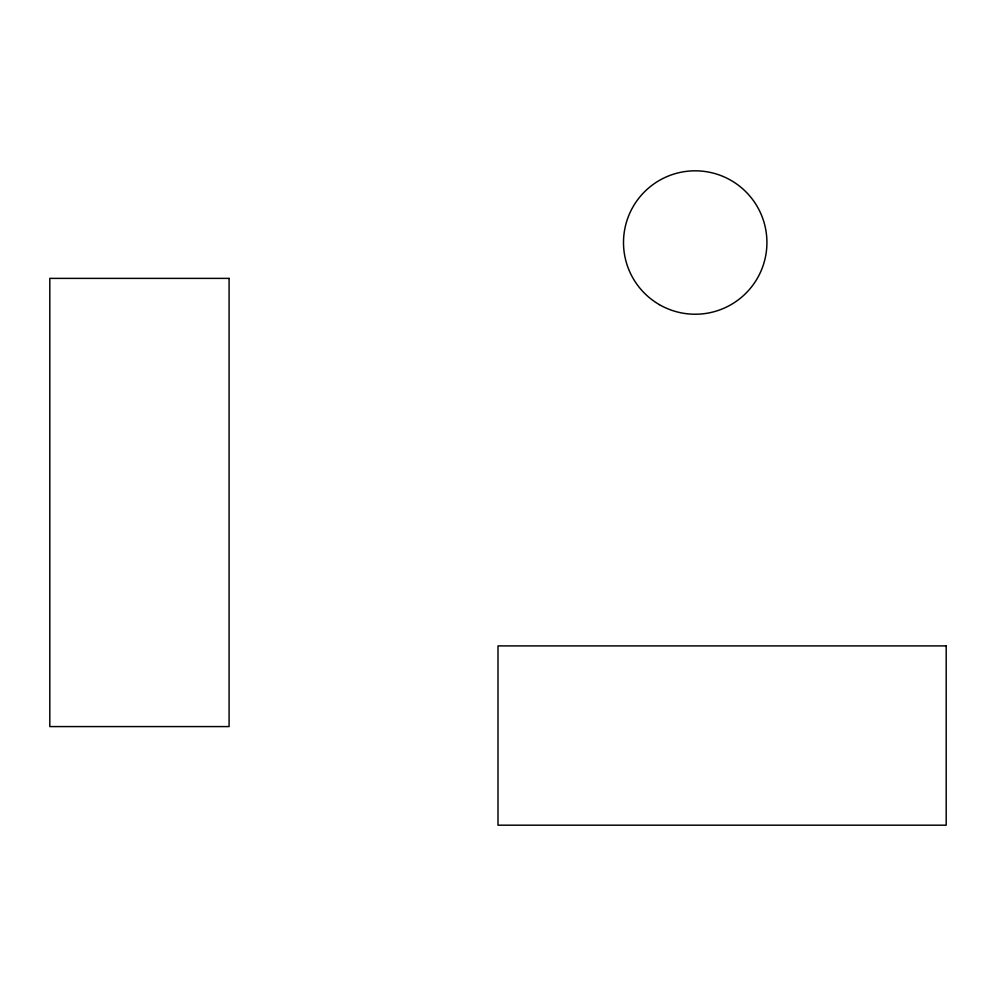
<?xml version="1.0" encoding="UTF-8"?>
<svg xmlns="http://www.w3.org/2000/svg" width="996" height="996" viewBox="0 0 996 996"><rect width="100%" height="100%" fill="white"/><g stroke="black" fill="none" stroke-linecap="round" stroke-linejoin="round"><path stroke-width="1.49" d="M229.08 278.382L49.8 278.382L49.8 726.582L229.08 726.582L229.08 278.382M946.2 645.906L498 645.906L498 825.186L946.2 825.186L946.2 645.906M659.352 304.627A71.712 71.712 0 0 0 766.92 242.526A71.712 71.712 0 0 0 659.352 180.425A71.712 71.712 0 0 0 659.352 304.627"/></g></svg>
